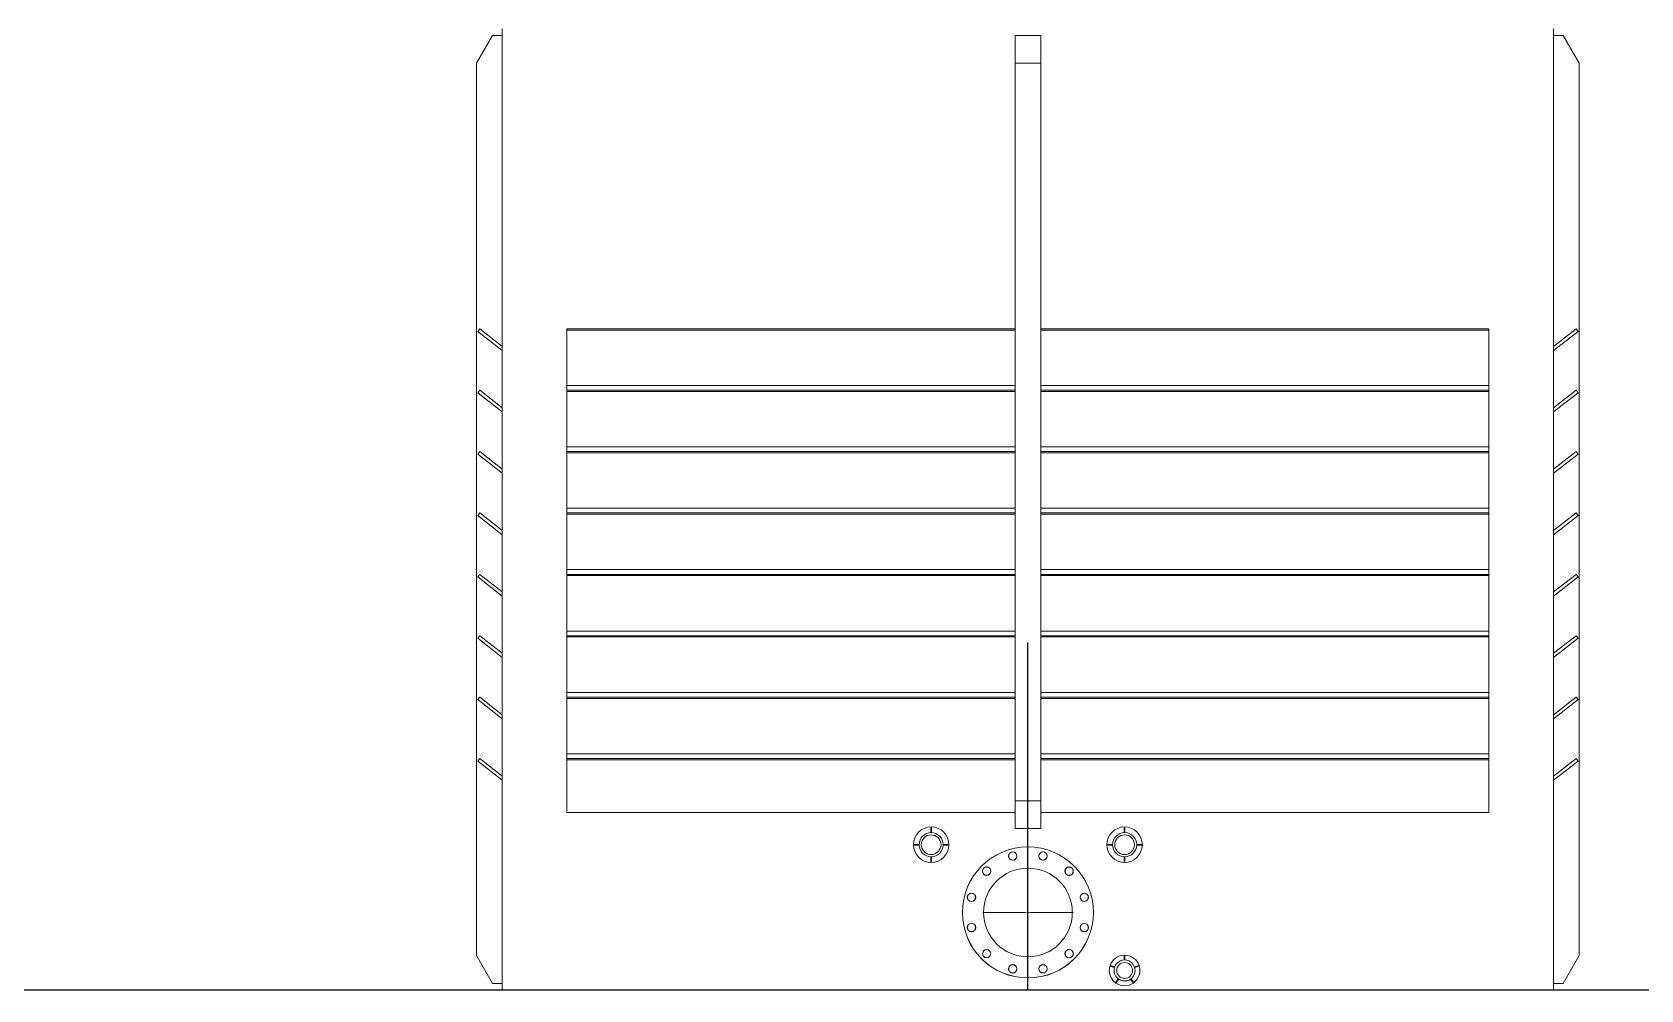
# Model space of a CAD drawing. Header units: millimetres. Extents: x 2513 to 2669, y 1505 to 1675.
# Drawn here: x 2531.304 to 2534.982, y 1509.008 to 1511.198 of the extents above; entities that cross this region are included whole.
import ezdxf

# ---------------------------------------------------------------- set-up
doc = ezdxf.new("R2010")
doc.units = ezdxf.units.MM

# ---------------------------------------------------------------- blocks, each defined once
blk = doc.blocks.new('SW_CENTERMARKSYMBOL_1')
at = {"color": 0, "linetype": 'Continuous', "lineweight": 0}
for p, q in [((0, 5), (0, 140)), ((-5, 0), (-140, 0)), ((0, 0), (-2.5, 0)), ((0, 0), (0, 2.5)), ((0, 0), (0, -2.5)), ((0, 0), (2.5, 0)), ((5, 0), (140, 0)), ((0, -5), (0, -140))]:
    blk.add_line(p, q, dxfattribs=at)

msp = doc.modelspace()

# ---------------------------------------------------------------- linework, layer by layer
at = {"color": 7, "linetype": 'Continuous', "lineweight": 15}
for p, q in [((2532.3567, 1511.1902), (2532.3199, 1511.1263)), ((2532.3567, 1511.1902), (2532.3789, 1511.1902)), ((2532.3789, 1511.2049), (2532.3789, 1509.0078)), ((2533.5512, 1511.1263), (2533.5512, 1511.1902)), ((2533.5512, 1511.1902), (2533.6101, 1511.1902)), ((2533.6101, 1511.1902), (2533.6101, 1511.1263)), ((2534.7825, 1511.2049), (2534.7825, 1509.0078)), ((2534.8046, 1511.1902), (2534.7825, 1511.1902)), ((2534.8414, 1511.1263), (2534.8046, 1511.1902)), ((2532.3199, 1509.0864), (2532.3199, 1511.1263)), ((2533.6101, 1511.1263), (2533.5512, 1511.1263)), ((2533.5512, 1511.1263), (2533.5512, 1509.4403)), ((2533.6101, 1509.4403), (2533.6101, 1511.1263)), ((2534.8414, 1509.0864), (2534.8414, 1511.1263)), ((2532.3227, 1510.5134), (2532.3272, 1510.5192)), ((2532.3789, 1510.4696), (2532.3227, 1510.5134)), ((2532.3272, 1510.5192), (2532.3789, 1510.4789)), ((2532.5263, 1510.5192), (2533.5512, 1510.5192)), ((2532.5263, 1510.5163), (2532.5263, 1510.5192)), ((2532.5263, 1510.5163), (2533.5512, 1510.5163)), ((2532.5263, 1510.4742), (2532.5263, 1510.5163)), ((2533.6101, 1510.5192), (2534.635, 1510.5192)), ((2533.6101, 1510.5163), (2534.635, 1510.5163)), ((2534.635, 1510.5163), (2534.635, 1510.5192)), ((2534.635, 1510.4742), (2534.635, 1510.5163)), ((2534.8341, 1510.5192), (2534.7825, 1510.4789)), ((2534.7825, 1510.4696), (2534.8386, 1510.5134)), ((2534.8386, 1510.5134), (2534.8341, 1510.5192)), ((2532.5263, 1510.4742), (2532.5263, 1510.3789)), ((2534.635, 1510.4742), (2534.635, 1510.3789)), ((2532.3227, 1510.3731), (2532.3272, 1510.3789)), ((2532.3272, 1510.3789), (2532.3789, 1510.3386)), ((2532.5263, 1510.3896), (2533.5512, 1510.3896)), ((2532.5263, 1510.3789), (2533.5512, 1510.3789)), ((2532.5263, 1510.376), (2532.5263, 1510.3789)), ((2533.6101, 1510.3896), (2534.635, 1510.3896)), ((2533.6101, 1510.3789), (2534.635, 1510.3789)), ((2534.635, 1510.376), (2534.635, 1510.3789)), ((2534.8341, 1510.3789), (2534.7825, 1510.3386)), ((2534.8386, 1510.3731), (2534.8341, 1510.3789)), ((2532.3789, 1510.3292), (2532.3227, 1510.3731)), ((2532.5263, 1510.376), (2533.5512, 1510.376)), ((2532.5263, 1510.3339), (2532.5263, 1510.376)), ((2533.6101, 1510.376), (2534.635, 1510.376)), ((2534.635, 1510.3339), (2534.635, 1510.376)), ((2534.7825, 1510.3292), (2534.8386, 1510.3731)), ((2532.5263, 1510.3339), (2532.5263, 1510.2385)), ((2534.635, 1510.3339), (2534.635, 1510.2385)), ((2532.3227, 1510.2327), (2532.3272, 1510.2385)), ((2532.3789, 1510.1889), (2532.3227, 1510.2327)), ((2532.3272, 1510.2385), (2532.3789, 1510.1982)), ((2532.5263, 1510.2493), (2533.5512, 1510.2493)), ((2532.5263, 1510.2385), (2533.5512, 1510.2385)), ((2532.5263, 1510.2356), (2532.5263, 1510.2385)), ((2532.5263, 1510.2356), (2533.5512, 1510.2356)), ((2532.5263, 1510.1935), (2532.5263, 1510.2356)), ((2533.6101, 1510.2493), (2534.635, 1510.2493)), ((2533.6101, 1510.2385), (2534.635, 1510.2385)), ((2533.6101, 1510.2356), (2534.635, 1510.2356)), ((2534.635, 1510.2356), (2534.635, 1510.2385)), ((2534.635, 1510.1935), (2534.635, 1510.2356)), ((2534.8341, 1510.2385), (2534.7825, 1510.1982)), ((2534.7825, 1510.1889), (2534.8386, 1510.2327)), ((2534.8386, 1510.2327), (2534.8341, 1510.2385)), ((2532.5263, 1510.1935), (2532.5263, 1510.0982)), ((2534.635, 1510.1935), (2534.635, 1510.0982)), ((2532.3227, 1510.0924), (2532.3272, 1510.0982)), ((2532.3789, 1510.0485), (2532.3227, 1510.0924)), ((2532.3272, 1510.0982), (2532.3789, 1510.0579)), ((2532.5263, 1510.1089), (2533.5512, 1510.1089)), ((2532.5263, 1510.0982), (2533.5512, 1510.0982)), ((2532.5263, 1510.0953), (2532.5263, 1510.0982)), ((2532.5263, 1510.0953), (2533.5512, 1510.0953)), ((2532.5263, 1510.0532), (2532.5263, 1510.0953)), ((2533.6101, 1510.1089), (2534.635, 1510.1089)), ((2533.6101, 1510.0982), (2534.635, 1510.0982)), ((2533.6101, 1510.0953), (2534.635, 1510.0953)), ((2534.635, 1510.0953), (2534.635, 1510.0982)), ((2534.635, 1510.0532), (2534.635, 1510.0953)), ((2534.8341, 1510.0982), (2534.7825, 1510.0579)), ((2534.7825, 1510.0485), (2534.8386, 1510.0924)), ((2534.8386, 1510.0924), (2534.8341, 1510.0982)), ((2532.5263, 1510.0532), (2532.5263, 1509.9578)), ((2534.635, 1510.0532), (2534.635, 1509.9578)), ((2532.3227, 1509.952), (2532.3272, 1509.9578)), ((2532.3789, 1509.9082), (2532.3227, 1509.952)), ((2532.3272, 1509.9578), (2532.3789, 1509.9175)), ((2532.5263, 1509.9686), (2533.5512, 1509.9686)), ((2532.5263, 1509.9578), (2533.5512, 1509.9578)), ((2532.5263, 1509.9549), (2532.5263, 1509.9578)), ((2532.5263, 1509.9549), (2533.5512, 1509.9549)), ((2532.5263, 1509.9128), (2532.5263, 1509.9549)), ((2533.6101, 1509.9686), (2534.635, 1509.9686)), ((2533.6101, 1509.9578), (2534.635, 1509.9578)), ((2533.6101, 1509.9549), (2534.635, 1509.9549)), ((2534.635, 1509.9549), (2534.635, 1509.9578)), ((2534.635, 1509.9128), (2534.635, 1509.9549)), ((2534.8341, 1509.9578), (2534.7825, 1509.9175)), ((2534.7825, 1509.9082), (2534.8386, 1509.952)), ((2534.8386, 1509.952), (2534.8341, 1509.9578)), ((2532.5263, 1509.9128), (2532.5263, 1509.8175)), ((2534.635, 1509.9128), (2534.635, 1509.8175)), ((2532.5263, 1509.8282), (2533.5512, 1509.8282)), ((2533.6101, 1509.8282), (2534.635, 1509.8282)), ((2532.3227, 1509.8117), (2532.3272, 1509.8175)), ((2532.3789, 1509.7678), (2532.3227, 1509.8117)), ((2532.3272, 1509.8175), (2532.3789, 1509.7772)), ((2532.5263, 1509.8175), (2533.5512, 1509.8175)), ((2532.5263, 1509.8146), (2532.5263, 1509.8175)), ((2532.5263, 1509.8146), (2533.5512, 1509.8146)), ((2532.5263, 1509.7725), (2532.5263, 1509.8146)), ((2533.6101, 1509.8175), (2534.635, 1509.8175)), ((2533.6101, 1509.8146), (2534.635, 1509.8146)), ((2534.635, 1509.8146), (2534.635, 1509.8175)), ((2534.635, 1509.7725), (2534.635, 1509.8146)), ((2534.8341, 1509.8175), (2534.7825, 1509.7772)), ((2534.7825, 1509.7678), (2534.8386, 1509.8117)), ((2534.8386, 1509.8117), (2534.8341, 1509.8175)), ((2532.5263, 1509.7725), (2532.5263, 1509.6772)), ((2534.635, 1509.7725), (2534.635, 1509.6772)), ((2532.5263, 1509.6879), (2533.5512, 1509.6879)), ((2533.6101, 1509.6879), (2534.635, 1509.6879)), ((2532.3227, 1509.6713), (2532.3272, 1509.6772)), ((2532.3789, 1509.6275), (2532.3227, 1509.6713)), ((2532.3272, 1509.6772), (2532.3789, 1509.6368)), ((2532.5263, 1509.6772), (2533.5512, 1509.6772)), ((2532.5263, 1509.6742), (2532.5263, 1509.6772)), ((2532.5263, 1509.6742), (2533.5512, 1509.6742)), ((2532.5263, 1509.6321), (2532.5263, 1509.6742)), ((2533.6101, 1509.6772), (2534.635, 1509.6772)), ((2533.6101, 1509.6742), (2534.635, 1509.6742)), ((2534.635, 1509.6742), (2534.635, 1509.6772)), ((2534.635, 1509.6321), (2534.635, 1509.6742)), ((2534.8341, 1509.6772), (2534.7825, 1509.6368)), ((2534.7825, 1509.6275), (2534.8386, 1509.6713)), ((2534.8386, 1509.6713), (2534.8341, 1509.6772)), ((2532.5263, 1509.6321), (2532.5263, 1509.5368)), ((2534.635, 1509.6321), (2534.635, 1509.5368)), ((2532.3227, 1509.531), (2532.3272, 1509.5368)), ((2532.3789, 1509.4871), (2532.3227, 1509.531)), ((2532.3272, 1509.5368), (2532.3789, 1509.4965)), ((2532.5263, 1509.5475), (2533.5512, 1509.5475)), ((2532.5263, 1509.5368), (2533.5512, 1509.5368)), ((2532.5263, 1509.5339), (2532.5263, 1509.5368)), ((2532.5263, 1509.5339), (2533.5512, 1509.5339)), ((2532.5263, 1509.4918), (2532.5263, 1509.5339)), ((2533.6101, 1509.5475), (2534.635, 1509.5475)), ((2533.6101, 1509.5368), (2534.635, 1509.5368)), ((2533.6101, 1509.5339), (2534.635, 1509.5339)), ((2534.635, 1509.5339), (2534.635, 1509.5368)), ((2534.635, 1509.4918), (2534.635, 1509.5339)), ((2534.8341, 1509.5368), (2534.7825, 1509.4965)), ((2534.7825, 1509.4871), (2534.8386, 1509.531)), ((2534.8386, 1509.531), (2534.8341, 1509.5368)), ((2532.5263, 1509.4918), (2532.5263, 1509.4133)), ((2534.635, 1509.4918), (2534.635, 1509.4133)), ((2533.5512, 1509.4403), (2533.6101, 1509.4403)), ((2533.5512, 1509.3764), (2533.5512, 1509.4403)), ((2533.6101, 1509.4403), (2533.6101, 1509.3764)), ((2532.5263, 1509.4133), (2533.5512, 1509.4133)), ((2533.6101, 1509.4133), (2534.635, 1509.4133)), ((2533.3587, 1509.3783), (2533.3587, 1509.3702)), ((2533.3587, 1509.3783), (2533.3602, 1509.3783)), ((2533.3587, 1509.3702), (2533.3602, 1509.3702)), ((2533.3587, 1509.3702), (2533.3587, 1509.3672)), ((2533.3602, 1509.3783), (2533.3602, 1509.3702)), ((2533.3602, 1509.3702), (2533.3602, 1509.3672)), ((2533.6101, 1509.3764), (2533.5512, 1509.3764)), ((2533.8011, 1509.3783), (2533.8011, 1509.3702)), ((2533.8011, 1509.3783), (2533.8026, 1509.3783)), ((2533.8011, 1509.3702), (2533.8026, 1509.3702)), ((2533.8011, 1509.3702), (2533.8011, 1509.3672)), ((2533.8026, 1509.3783), (2533.8026, 1509.3702)), ((2533.8026, 1509.3702), (2533.8026, 1509.3672)), ((2533.3208, 1509.3388), (2533.3208, 1509.3403)), ((2533.3208, 1509.3403), (2533.3288, 1509.3403)), ((2533.3208, 1509.3388), (2533.3288, 1509.3388)), ((2533.3288, 1509.3403), (2533.3288, 1509.3388)), ((2533.3318, 1509.3403), (2533.3288, 1509.3403)), ((2533.3288, 1509.3388), (2533.3318, 1509.3388)), ((2533.3587, 1509.3089), (2533.3587, 1509.3119)), ((2533.3602, 1509.3089), (2533.3602, 1509.3119)), ((2533.3901, 1509.3403), (2533.3871, 1509.3403)), ((2533.3871, 1509.3388), (2533.3901, 1509.3388)), ((2533.3901, 1509.3388), (2533.3901, 1509.3403)), ((2533.3982, 1509.3403), (2533.3901, 1509.3403)), ((2533.3982, 1509.3388), (2533.3901, 1509.3388)), ((2533.3982, 1509.3403), (2533.3982, 1509.3388)), ((2533.7631, 1509.3388), (2533.7631, 1509.3403)), ((2533.7631, 1509.3403), (2533.7712, 1509.3403)), ((2533.7631, 1509.3388), (2533.7712, 1509.3388)), ((2533.7712, 1509.3403), (2533.7712, 1509.3388)), ((2533.7742, 1509.3403), (2533.7712, 1509.3403)), ((2533.7712, 1509.3388), (2533.7742, 1509.3388)), ((2533.8011, 1509.3089), (2533.8011, 1509.3119)), ((2533.8026, 1509.3089), (2533.8026, 1509.3119)), ((2533.8325, 1509.3403), (2533.8295, 1509.3403)), ((2533.8295, 1509.3388), (2533.8325, 1509.3388)), ((2533.8325, 1509.3388), (2533.8325, 1509.3403)), ((2533.8406, 1509.3403), (2533.8325, 1509.3403)), ((2533.8406, 1509.3388), (2533.8325, 1509.3388)), ((2533.8406, 1509.3403), (2533.8406, 1509.3388)), ((2533.3602, 1509.3089), (2533.3587, 1509.3089)), ((2533.3587, 1509.3008), (2533.3587, 1509.3089)), ((2533.3602, 1509.3008), (2533.3587, 1509.3008)), ((2533.3602, 1509.3008), (2533.3602, 1509.3089)), ((2533.8026, 1509.3089), (2533.8011, 1509.3089)), ((2533.8011, 1509.3008), (2533.8011, 1509.3089)), ((2533.8026, 1509.3008), (2533.8011, 1509.3008)), ((2533.8026, 1509.3008), (2533.8026, 1509.3089)), ((2532.3199, 1509.0864), (2532.3567, 1509.0225)), ((2533.7683, 1509.0621), (2533.7688, 1509.0635)), ((2533.7683, 1509.0621), (2533.7759, 1509.0596)), ((2533.7688, 1509.0635), (2533.7764, 1509.061)), ((2533.7759, 1509.0596), (2533.7764, 1509.061)), ((2533.7759, 1509.0596), (2533.7788, 1509.0587)), ((2533.7764, 1509.061), (2533.7793, 1509.0601)), ((2533.7788, 1509.0587), (2533.7793, 1509.0601)), ((2533.8011, 1509.087), (2533.8011, 1509.079)), ((2533.8018, 1509.087), (2533.8011, 1509.087)), ((2533.8026, 1509.079), (2533.8011, 1509.079)), ((2533.8011, 1509.079), (2533.8011, 1509.076)), ((2533.8026, 1509.076), (2533.8011, 1509.076)), ((2533.8026, 1509.087), (2533.8018, 1509.087)), ((2533.8026, 1509.087), (2533.8026, 1509.079)), ((2533.8026, 1509.079), (2533.8026, 1509.076)), ((2533.8273, 1509.061), (2533.8244, 1509.0601)), ((2533.8277, 1509.0596), (2533.8249, 1509.0587)), ((2533.8349, 1509.0635), (2533.8273, 1509.061)), ((2533.8273, 1509.061), (2533.8277, 1509.0596)), ((2533.8354, 1509.0621), (2533.8277, 1509.0596)), ((2533.8349, 1509.0635), (2533.8354, 1509.0621)), ((2534.8046, 1509.0225), (2534.8414, 1509.0864)), ((2532.3567, 1509.0225), (2532.3789, 1509.0225)), ((2533.7807, 1509.0241), (2533.7854, 1509.0306)), ((2533.7819, 1509.0232), (2533.7807, 1509.0241)), ((2533.7819, 1509.0232), (2533.7866, 1509.0297)), ((2533.7854, 1509.0306), (2533.7872, 1509.0331)), ((2533.7866, 1509.0297), (2533.7854, 1509.0306)), ((2533.7866, 1509.0297), (2533.7884, 1509.0322)), ((2533.7872, 1509.0331), (2533.7884, 1509.0322)), ((2533.8165, 1509.0331), (2533.8153, 1509.0322)), ((2533.8171, 1509.0297), (2533.8153, 1509.0322)), ((2533.8183, 1509.0306), (2533.8165, 1509.0331)), ((2533.8183, 1509.0306), (2533.8171, 1509.0297)), ((2533.8218, 1509.0232), (2533.8171, 1509.0297)), ((2533.823, 1509.0241), (2533.8183, 1509.0306)), ((2533.823, 1509.0241), (2533.8218, 1509.0232)), ((2534.8046, 1509.0225), (2534.7825, 1509.0225)), ((2532.3789, 1509.0078), (2534.7825, 1509.0078))]:
    msp.add_line(p, q, dxfattribs=at)
for p, q in [((2533.5807, 1509.0078), (2533.5807, 1509.8023)), ((2522.1057, 1509.0078), (2537.2557, 1509.0078)), ((2529.7557, 1509.0078), (2533.5807, 1509.0078))]:
    msp.add_line(p, q)
for centre, radius in [((2533.3595, 1509.3396), 0.0406), ((2533.3595, 1509.3396), 0.0276), ((2533.3595, 1509.3396), 0.0225), ((2533.8018, 1509.3396), 0.0406), ((2533.8018, 1509.3396), 0.0276), ((2533.8018, 1509.3396), 0.0225), ((2533.5807, 1509.1847), 0.1498), ((2533.5807, 1509.1847), 0.1497), ((2533.5461, 1509.3136), 0.00958), ((2533.5461, 1509.3136), 0.00936), ((2533.6152, 1509.3136), 0.00958), ((2533.6152, 1509.3136), 0.00936), ((2533.4863, 1509.2791), 0.00958), ((2533.4863, 1509.2791), 0.00936), ((2533.5807, 1509.1847), 0.1014), ((2533.675, 1509.2791), 0.00958), ((2533.675, 1509.2791), 0.00936), ((2533.4517, 1509.2193), 0.00958), ((2533.4518, 1509.2192), 0.00936), ((2533.7096, 1509.2193), 0.00958), ((2533.7095, 1509.2192), 0.00936), ((2533.4517, 1509.1502), 0.00958), ((2533.4518, 1509.1502), 0.00936), ((2533.7096, 1509.1502), 0.00958), ((2533.7095, 1509.1502), 0.00936), ((2533.4863, 1509.0904), 0.00958), ((2533.4863, 1509.0904), 0.00936), ((2533.675, 1509.0904), 0.00958), ((2533.675, 1509.0904), 0.00936), ((2533.5461, 1509.0558), 0.00958), ((2533.5461, 1509.0559), 0.00936), ((2533.6152, 1509.0558), 0.00958), ((2533.6152, 1509.0559), 0.00936), ((2533.8018, 1509.052), 0.024), ((2533.8018, 1509.052), 0.0181)]:
    msp.add_circle(centre, radius, dxfattribs=at)
for start, end in [(163.2062, 232.7938), (91.2062, 160.7938), (19.2062, 88.7938), (307.2062, 16.7938), (235.2062, 304.7938)]:
    msp.add_arc((2533.8018, 1509.052), 0.035, start, end, dxfattribs=at)

# ---------------------------------------------------------------- block references
at = {"color": 7, "linetype": 'Continuous', "lineweight": 0, "xscale": 0.0007373010975371568, "yscale": 0.0007373010975371568, "zscale": 0.0007373010975371568}
msp.add_blockref('SW_CENTERMARKSYMBOL_1', (2533.5807, 1509.1847), dxfattribs=at)

doc.saveas('drawing.dxf')
